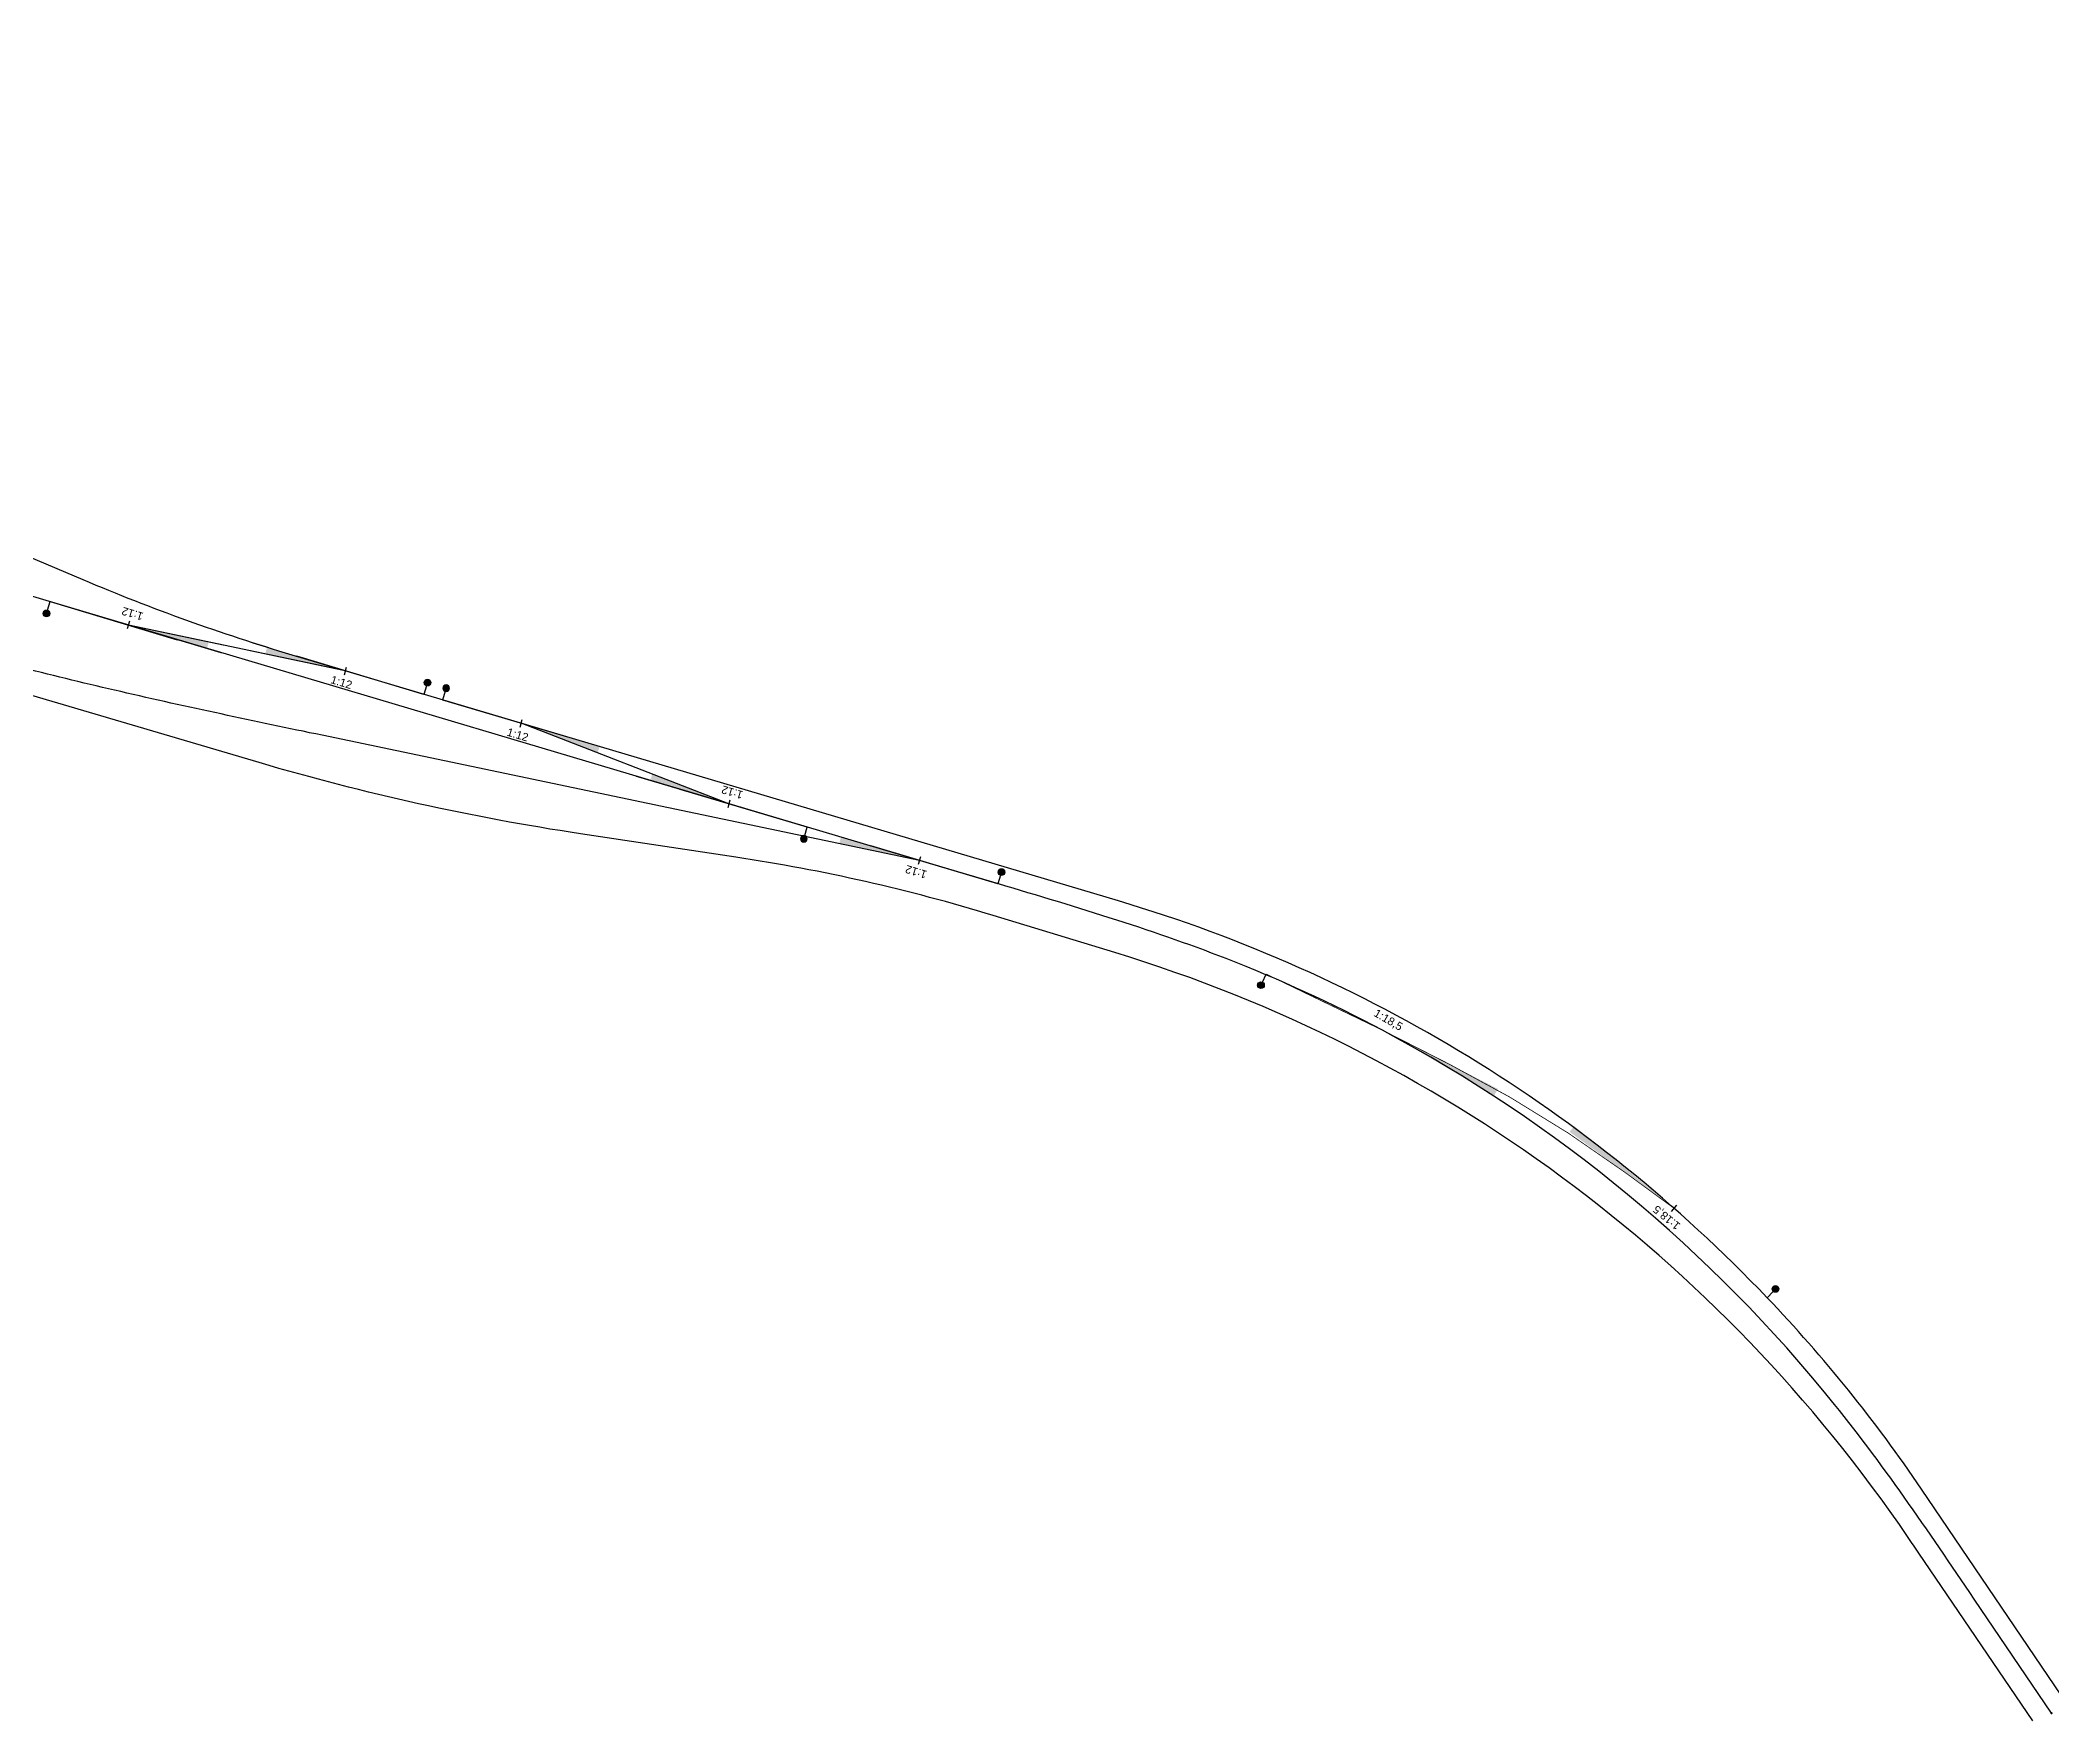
# Model space of a CAD drawing. Header units: metres. Extents: x 286440 to 292902, y 7462783 to 7466165.
# Drawn here: x 288473 to 288976, y 7464907 to 7465328 of the extents above; entities that cross this region are included whole.
import ezdxf
from ezdxf.enums import TextEntityAlignment as Align

# ---------------------------------------------------------------- set-up
doc = ezdxf.new("R2010")
doc.units = ezdxf.units.M
doc.header["$LTSCALE"] = 10
doc.layers.get('0').update_dxf_attribs({"color": 255})
for name, color, linetype, lineweight in [('_AUX-PLANTA', 255, 'Continuous', 30), ('U-HZ-EIXO CARGA', 170, 'CARGA_LINE', 30), ('U-HZ-EIXO TIC', 40, 'TIC_LINE', 30), ('U-HZ-EIXO TIM', 90, 'TIM_LINE', 30), ('U-HZ-EIXO-TIM', 90, 'TIM_LINE INTERIOR', 30)]:
    doc.layers.add(name, color=color, linetype=linetype, lineweight=lineweight)
for name, color, linetype in [('C-ROAD-STAN', 11, 'Continuous'), ('F-HZ-AMV', 3, 'Continuous'), ('U-HZ-AMV', 3, 'Continuous')]:
    doc.layers.add(name, color=color, linetype=linetype)
doc.styles.add('ARIAL', font='arial.ttf')
doc.styles.get("Standard").update_dxf_attribs({"font": 'arial.ttf'})
doc.linetypes.add('CARGA_LINE', pattern='A,3.5,-0.25,["CARGA",Standard,S=0.175,R=0,X=-0.05,Y=-0.1],-0.95', length=4.7)
doc.linetypes.add('TIC_LIN_INTERIOR', pattern='A,3.5,-0.25,["TIC >>",Standard,S=0.175,R=0,X=-0.05,Y=-0.1],-1', length=4.75)
doc.linetypes.add('TIC_LINE', pattern='A,3.5,-0.25,["TIC",Standard,S=0.175,R=0,X=-0.05,Y=-0.1],-0.5', length=4.25)
doc.linetypes.add('TIC_LINE CENTRO', pattern='A,3.5,-0.25,["<< TIC",Standard,S=0.175,R=0,X=-0.05,Y=-0.1],-1', length=4.75)
doc.linetypes.add('TIM_LINE', pattern='A,3.5,-0.25,["TIM",Standard,S=0.175,R=0,X=-0.05,Y=-0.1],-0.5', length=4.25)
doc.linetypes.add('TIM_LINE CENTRO', pattern='A,3.5,-0.25,["<< TIM",Standard,S=0.175,R=0,X=-0.05,Y=-0.1],-1', length=4.75)
doc.linetypes.add('TIM_LINE INTERIOR', pattern='A,3.5,-0.25,["TIM >>",Standard,S=0.175,R=0,X=-0.05,Y=-0.1],-1', length=4.75)

# ---------------------------------------------------------------- blocks, each defined once
blk = doc.blocks.new('AMV 1_12 - METADE')
at = {"layer": 'U-HZ-AMV'}
h = blk.add_hatch(color=250, dxfattribs=at)
h.dxf.hatch_style = 1
h.paths.add_polyline_path([(20.49, 1.73), (0, 0), (20.49, 0)])
at = {"layer": 'U-HZ-AMV', "ltscale": 5}
blk.add_hatch(color=256, dxfattribs=at).paths.add_polyline_path([(-19.66, -3.07, 1), (-21.32, -3.07, 1)])
for p, q in [((-20.49, -2.23), (-20.49, 0)), ((0, 1), (0, -1))]:
    blk.add_line(p, q, dxfattribs=at)
at = {"layer": 'U-HZ-AMV'}
blk.add_line((-20.49, 0), (12.71, 0), dxfattribs=at)
at = {"layer": 'U-HZ-AMV', "const_width": 0.2, "flags": 128}
for points in [[(-20.49, 0), (20.49, 0)], [(0, 0), (24.39, 2.03)], [(0, 0), (24.31, 0)]]:
    blk.add_lwpolyline(points, dxfattribs=at)
at = {"layer": 'U-HZ-AMV', "ltscale": 5}
blk.add_circle((-20.49, -3.07), 0.833, dxfattribs=at)
at = {"layer": 'U-HZ-AMV', "style": 'ARIAL'}
blk.add_attdef('1:12', text='', height=2, dxfattribs=at).set_placement((0, 3), align=Align.MIDDLE_CENTER)
blk = doc.blocks.new('A$C61EB7873')
at = {"layer": 'U-HZ-EIXO TIC'}
blk.add_line((1596.38, -663.46), (1542.04, -652), dxfattribs=at)
at = {"layer": '_AUX-PLANTA', "ltscale": 0.05}
ref = blk.add_blockref('AMV 1_12 - METADE', (1542.04, -652), dxfattribs=dict(at, rotation=343.3257415450141))
ref.add_attrib('1:12', '1:12', dxfattribs={"layer": 'F-HZ-AMV', "color": 40, "ltscale": 0.05, "height": 2, "rotation": 163.3257, "style": 'ARIAL'}).set_placement((1543.05, -649.16), align=Align.MIDDLE_CENTER)
ref = blk.add_blockref('AMV 1_12 - METADE', (1596.38, -663.46), dxfattribs=dict(at, rotation=163.325741545014))
ref.add_attrib('1:12', '1:12', dxfattribs={"layer": 'F-HZ-AMV', "color": 40, "ltscale": 0.05, "height": 2, "rotation": 343.3257, "style": 'ARIAL'}).set_placement((1595.37, -666.3), align=Align.MIDDLE_CENTER)

msp = doc.modelspace()

# ---------------------------------------------------------------- hatches: boundary and pattern name
at = {"layer": 'U-HZ-AMV', "ltscale": 5}
for points in [[(288779.26, 7465091.29, 1), (288777.76, 7465092.02, 1)], [(288906.72, 7465016.16, 1), (288907.92, 7465015, 1)]]:
    msp.add_hatch(color=256, dxfattribs=at).paths.add_polyline_path(points)
at = {"layer": 'U-HZ-AMV'}
h = msp.add_hatch(color=250, dxfattribs=at)
h.dxf.hatch_style = 1
h.paths.add_polyline_path([(288837.83, 7465065.67), (288808.91, 7465080.39), (288836.92, 7465064.1)])
h = msp.add_hatch(color=250, dxfattribs=at)
h.dxf.hatch_style = 1
h.paths.add_polyline_path([(288855.77, 7465054.94), (288881.95, 7465035.76), (288856.92, 7465056.34)])

# ---------------------------------------------------------------- linework, layer by layer
at = {"layer": 'C-ROAD-STAN', "color": 11, "linetype": 'Continuous', "lineweight": 40}
msp.add_point((288976.45, 7464909.35), dxfattribs=at)
at = {"layer": 'U-HZ-AMV', "ltscale": 5}
for p, q in [((288778.87, 7465092.4), (288779.84, 7465094.41)), ((288906.74, 7465014.98), (288905.19, 7465013.37))]:
    msp.add_line(p, q, dxfattribs=at)
at = {"layer": 'U-HZ-AMV', "ltscale": 2}
msp.add_line((288881.31, 7465034.99), (288882.58, 7465036.53), dxfattribs=at)
at = {"layer": 'U-HZ-AMV', "const_width": 0.2, "flags": 128}
msp.add_lwpolyline([(288779.73, 7465094.46), (288809.63, 7465080.04)], dxfattribs=at)
at = {"layer": 'U-HZ-AMV', "const_width": 0.2}
msp.add_lwpolyline([(288881.94, 7465035.76), (288869.59, 7465044.81, 0.04037), (288825.66, 7465071.86), (288808.91, 7465080.39)], format="xyb", dxfattribs=at)
at = {"layer": 'U-HZ-AMV', "ltscale": 5}
for centre in [(288778.51, 7465091.65), (288907.32, 7465015.58)]:
    msp.add_circle(centre, 0.833, dxfattribs=at)
at = {"layer": 'U-HZ-EIXO CARGA', "lineweight": 30}
msp.add_lwpolyline([(288971.7, 7464907.46), (288943.19, 7464949.46, 0.001104), (288940.57, 7464953.32, 0.171202), (288741.91, 7465099.82), (288711.47, 7465109.11, 0.036771), (288647.01, 7465123.71), (288608.14, 7465129.56, -0.034369), (288527.71, 7465147.38), (288106.26, 7465271.62)], format="xyb", dxfattribs=at)
at = {"layer": 'U-HZ-EIXO TIC', "color": 40, "linetype": 'TIC_LIN_INTERIOR', "lineweight": 30, "flags": 128}
msp.add_lwpolyline([(288808.89, 7465080.36, 0.029438), (288769.76, 7465098.32), (288767.95, 7465099.02), (288766.14, 7465099.71), (288764.33, 7465100.39), (288762.52, 7465101.06), (288760.7, 7465101.72), (288758.88, 7465102.38), (288757.05, 7465103.03), (288755.23, 7465103.66), (288753.4, 7465104.3), (288751.57, 7465104.92), (288749.73, 7465105.54), (288747.9, 7465106.15), (288746.06, 7465106.76), (288744.22, 7465107.36), (288742.38, 7465107.96), (288740.53, 7465108.55), (288738.69, 7465109.13), (288736.84, 7465109.71), (288734.99, 7465110.29), (288733.15, 7465110.86), (288731.3, 7465111.43), (288729.45, 7465112), (288727.59, 7465112.57), (288725.74, 7465113.13), (288723.89, 7465113.69), (288722.04, 7465114.24), (288720.18, 7465114.8), (288718.33, 7465115.35), (288716.47, 7465115.91), (288714.62, 7465116.46), (288712.76, 7465117.01), (288693.03, 7465122.89), (288543.45, 7465154.22), (288541.87, 7465154.55), (288540.29, 7465154.88), (288538.72, 7465155.22), (288537.14, 7465155.55), (288535.56, 7465155.88), (288533.98, 7465156.21), (288532.4, 7465156.54), (288530.82, 7465156.87), (288529.25, 7465157.21), (288527.67, 7465157.54), (288526.09, 7465157.88), (288524.51, 7465158.21), (288522.93, 7465158.55), (288521.36, 7465158.88), (288519.78, 7465159.22), (288518.2, 7465159.56), (288516.63, 7465159.9), (288515.05, 7465160.24), (288513.47, 7465160.58), (288511.9, 7465160.92), (288510.32, 7465161.27), (288508.75, 7465161.62), (288507.17, 7465161.96), (288505.6, 7465162.31), (288504.02, 7465162.66), (288502.45, 7465163.01), (288500.87, 7465163.37), (288499.3, 7465163.72), (288497.73, 7465164.08), (288496.16, 7465164.44), (288494.58, 7465164.8, -0.010051), (288445.85, 7465177.07), (288444.3, 7465177.49), (288442.74, 7465177.92), (288441.19, 7465178.35), (288439.64, 7465178.78), (288438.08, 7465179.22), (288436.53, 7465179.65), (288434.98, 7465180.09), (288433.42, 7465180.53), (288431.87, 7465180.97), (288430.32, 7465181.41), (288428.77, 7465181.85), (288427.22, 7465182.29), (288425.67, 7465182.74), (288424.12, 7465183.18), (288422.57, 7465183.63), (288421.02, 7465184.08), (288419.47, 7465184.53), (288417.92, 7465184.98), (288416.37, 7465185.43), (288414.83, 7465185.88), (288413.28, 7465186.33), (288411.73, 7465186.79), (288410.18, 7465187.24), (288408.63, 7465187.7), (288407.09, 7465188.15), (288405.54, 7465188.61), (288403.99, 7465189.06), (288402.44, 7465189.52), (288400.9, 7465189.97), (288399.35, 7465190.43), (288397.8, 7465190.89), (288081.92, 7465284.01)], format="xyb", dxfattribs=at)
at = {"layer": 'U-HZ-EIXO TIC', "linetype": 'TIC_LINE CENTRO', "flags": 128}
msp.add_lwpolyline([(288712.67, 7465117.04), (288450.8, 7465194.97)], dxfattribs=at)
at = {"layer": 'U-HZ-EIXO TIC', "lineweight": 30, "flags": 128}
msp.add_lwpolyline([(288980.59, 7464911.27), (288943.9, 7464965.44, 0.041646), (288905.22, 7465013.4, 0.041646)], format="xyb", dxfattribs=at)
at = {"layer": 'U-HZ-EIXO TIM', "lineweight": 30, "flags": 128}
msp.add_lwpolyline([(288976.45, 7464909.35), (288957.09, 7464937.94), (288956, 7464939.55), (288954.92, 7464941.15), (288953.83, 7464942.75), (288952.74, 7464944.35), (288951.65, 7464945.95), (288950.56, 7464947.55), (288949.47, 7464949.15), (288948.38, 7464950.75), (288947.28, 7464952.34), (288946.19, 7464953.94), (288945.09, 7464955.53), (288943.98, 7464957.12), (288942.88, 7464958.71), (288941.77, 7464960.29), (288940.65, 7464961.88), (288939.53, 7464963.46), (288938.41, 7464965.03), (288937.28, 7464966.61), (288936.15, 7464968.18), (288935.02, 7464969.74), (288933.87, 7464971.31), (288932.73, 7464972.86), (288931.57, 7464974.42), (288930.41, 7464975.97), (288929.25, 7464977.51), (288928.07, 7464979.05), (288926.89, 7464980.59), (288925.71, 7464982.12), (288924.51, 7464983.64), (288923.31, 7464985.16), (288922.1, 7464986.67, 0.101409), (288808.89, 7465080.36, 0.101409)], format="xyb", dxfattribs=at)
at = {"layer": 'U-HZ-EIXO-TIM'}
msp.add_line((288645.29, 7465137.06), (288593.29, 7465157.26), dxfattribs=at)
at = {"layer": 'U-HZ-EIXO-TIM', "linetype": 'TIM_LINE CENTRO', "flags": 128}
msp.add_lwpolyline([(288905.22, 7465013.4, 0.130647), (288742.84, 7465112.75), (288536, 7465174.31, -0.027825), (288483.67, 7465193.12), (288470.04, 7465198.88, 0.028292), (288416.82, 7465217.95), (288068.96, 7465320.78, -0.035637), (288048.97, 7465328.27, -0.035637)], format="xyb", dxfattribs=at)

# ---------------------------------------------------------------- block references
msp.add_blockref('A$C61EB7873', (286952.94, 7465833.81))
at = {"layer": '_AUX-PLANTA', "ltscale": 0.05}
ref = msp.add_blockref('AMV 1_12 - METADE', (288593.29, 7465157.26), dxfattribs=dict(at, xscale=-0.9999999999999998, rotation=163.5259739400674))
ref.add_attrib('1:12', '1:12', dxfattribs={"layer": 'F-HZ-AMV', "color": 40, "ltscale": 0.05, "height": 2, "rotation": 343.526, "style": 'ARIAL'}).set_placement((288592.43, 7465154.38), align=Align.MIDDLE_CENTER)
ref = msp.add_blockref('AMV 1_12 - METADE', (288645.29, 7465137.06), dxfattribs=dict(at, xscale=-1, rotation=343.5259739400674))
ref.add_attrib('1:12', '1:12', dxfattribs={"layer": 'F-HZ-AMV', "color": 40, "ltscale": 0.05, "height": 2, "rotation": 163.526, "style": 'ARIAL'}).set_placement((288646.14, 7465139.94), align=Align.MIDDLE_CENTER)
ref = msp.add_blockref('AMV 1_12 - METADE', (288693.03, 7465122.89), dxfattribs=dict(at, rotation=163.4054808498657))
ref.add_attrib('1:12', '1:12', dxfattribs={"layer": 'F-HZ-AMV', "color": 40, "ltscale": 0.05, "height": 2, "rotation": 163.4055, "style": 'ARIAL'}).set_placement((288692.17, 7465120.02), align=Align.MIDDLE_CENTER)

# ---------------------------------------------------------------- texts
at = {"layer": 'U-HZ-AMV', "style": 'ARIAL'}
for rotation, p in [(329.8274, (288810.42, 7465082.98)), (140.5803, (288880.04, 7465033.44))]:
    msp.add_attdef('1:18,5', text='1:18,5', height=2, rotation=rotation, dxfattribs=at).set_placement(p, align=Align.MIDDLE_CENTER)

doc.saveas('drawing.dxf')
